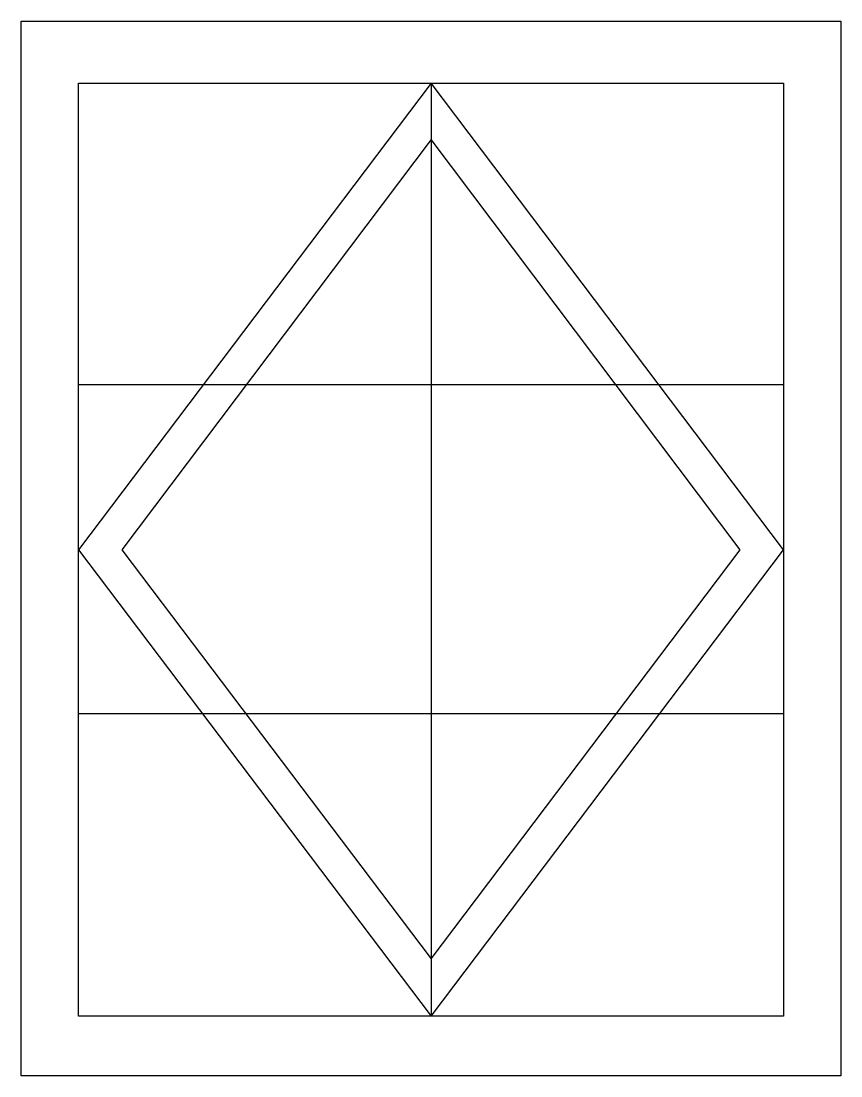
# Model space of a CAD drawing. Header units: metres. Extents: x 13644.06 to 13651.06, y 18583.47 to 18592.47.
import ezdxf

# ---------------------------------------------------------------- set-up
doc = ezdxf.new("R2010")
doc.units = ezdxf.units.M
for name, color, linetype in [('PUB_DIM', 90, 'Continuous'), ('PUB_TEXT', 7, 'Continuous'), ('STAIR', 2, 'Continuous')]:
    doc.layers.add(name, color=color, linetype=linetype)

msp = doc.modelspace()

# ---------------------------------------------------------------- linework, layer by layer
at = {"layer": 'PUB_DIM'}
for p, q in [((13647.56, 18591.94), (13644.55, 18587.96)), ((13644.55, 18591.94), (13650.57, 18591.94)), ((13644.55, 18583.98), (13644.55, 18591.94)), ((13650.57, 18587.96), (13647.56, 18591.94)), ((13647.56, 18591.94), (13647.56, 18583.98)), ((13650.57, 18591.94), (13650.57, 18583.98)), ((13644.55, 18589.37), (13650.57, 18589.37)), ((13644.55, 18587.96), (13647.56, 18583.98)), ((13647.56, 18583.98), (13650.57, 18587.96)), ((13650.57, 18586.56), (13644.55, 18586.56)), ((13650.57, 18583.98), (13644.55, 18583.98))]:
    msp.add_line(p, q, dxfattribs=at)
at = {"layer": 'PUB_TEXT'}
msp.add_lwpolyline([(13651.06, 18583.47), (13644.06, 18583.47), (13644.06, 18592.47), (13651.06, 18592.47)], close=True, dxfattribs=at)
at = {"layer": 'STAIR'}
for p, q in [((13647.56, 18591.46), (13644.92, 18587.96)), ((13650.2, 18587.96), (13647.56, 18591.46)), ((13644.92, 18587.96), (13647.56, 18584.47)), ((13647.56, 18584.47), (13650.2, 18587.96))]:
    msp.add_line(p, q, dxfattribs=at)

doc.saveas('drawing.dxf')
